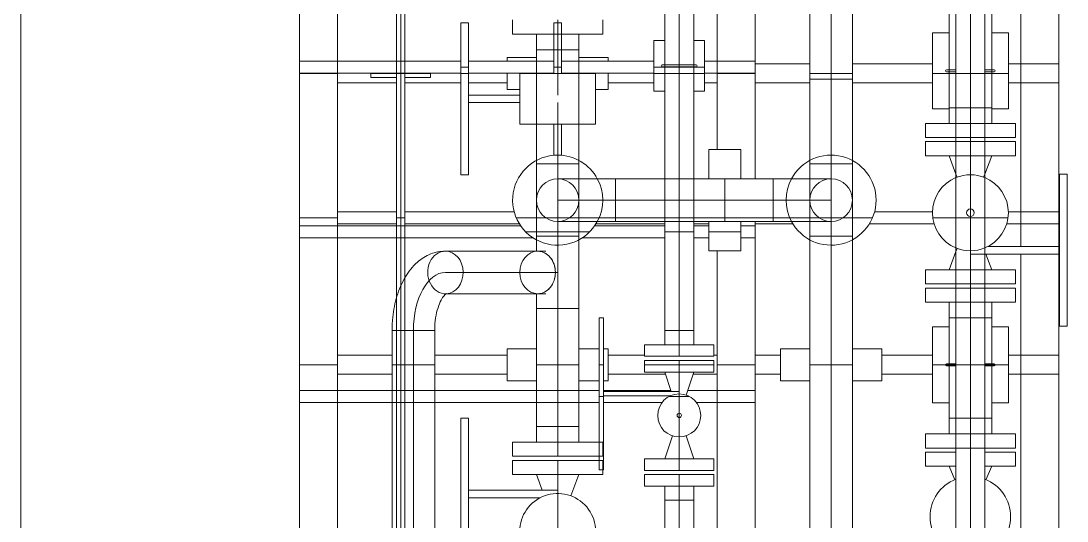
# Model space of a CAD drawing. Header units: inches. Extents: x -1128 to 651, y 96 to 845.
# Drawn here: x -1044.219 to -1040.49, y 728.924 to 730.706 of the extents above; entities that cross this region are included whole.
import ezdxf

# ---------------------------------------------------------------- set-up
doc = ezdxf.new("R2010")
doc.units = ezdxf.units.IN
doc.header["$MEASUREMENT"] = 0
doc.layers.add('EQUIPMENT LAYOUT-EMBED 1_DWG$0$DwgTemplate', color=7, linetype='Continuous')
doc.layers.add('Layout', color=6, linetype='Continuous', lineweight=18)

# ---------------------------------------------------------------- blocks, each defined once
blk = doc.blocks.new('A$C55974CAD')
at = {"layer": 'EQUIPMENT LAYOUT-EMBED 1_DWG$0$DwgTemplate', "color": 7, "lineweight": 0}
for p, q in [((0, 22.4), (61, 22.4)), ((54.0381, 20.9167), (56.7642, 20.9167)), ((55.7675, 20.9341), (56.351, 20.9341)), ((56.351, 20.9341), (56.399, 20.9341)), ((56.399, 20.9341), (56.6359, 20.9341)), ((56.6359, 20.7658), (56.6359, 20.9341)), ((56.6359, 20.9341), (56.6359, 20.85)), ((56.7642, 20.9167), (57.001, 20.9167)), ((57.001, 20.9167), (57.049, 20.9167)), ((57.049, 20.9167), (57.651, 20.9167)), ((57.651, 20.9167), (57.699, 20.9167)), ((57.699, 20.9167), (58.2875, 20.9167)), ((56.8109, 20.9), (54.0381, 20.9)), ((54.0381, 20.8833), (56.8439, 20.8833)), ((57.001, 20.9), (56.8109, 20.9)), ((56.8439, 20.8833), (57.001, 20.8833)), ((57.049, 20.9), (57.001, 20.9)), ((57.001, 20.8833), (57.049, 20.8833)), ((57.651, 20.9), (57.049, 20.9)), ((57.049, 20.8833), (57.651, 20.8833)), ((57.699, 20.9), (57.651, 20.9)), ((57.651, 20.8833), (57.699, 20.8833)), ((58.2875, 20.9), (57.699, 20.9)), ((57.699, 20.8833), (58.2875, 20.8833)), ((56.351, 20.85), (55.7675, 20.85)), ((56.399, 20.85), (56.351, 20.85)), ((56.6359, 20.85), (56.399, 20.85)), ((56.6359, 20.85), (56.6359, 20.85)), ((56.6359, 20.85), (56.6359, 20.85)), ((56.6359, 20.85), (56.6359, 20.7658)), ((55.7675, 20.7658), (56.351, 20.7658)), ((56.351, 20.7658), (56.399, 20.7658)), ((56.399, 20.7658), (56.6359, 20.7658)), ((56.7804, 20.7205), (56.7804, 20.7233)), ((56.7804, 20.3591), (56.7804, 20.7205)), ((56.8645, 20.7233), (56.8645, 20.6532)), ((56.8645, 20.7233), (56.8645, 20.7233)), ((56.8645, 20.7233), (56.8645, 20.7233)), ((56.9486, 20.3591), (56.9486, 20.7233)), ((55.7675, 20.662), (55.9899, 20.662)), ((55.9899, 20.662), (56.2899, 20.662)), ((56.2899, 20.662), (56.2899, 20.632)), ((57.25, 20.662), (57.85, 20.662)), ((57.25, 20.662), (57.25, 20.632)), ((57.85, 20.662), (57.85, 20.632)), ((55.7675, 20.632), (55.9899, 20.632)), ((55.9749, 20.632), (55.9749, 20.3493)), ((55.9899, 20.632), (56.2899, 20.632)), ((56.0049, 20.632), (56.0049, 20.28)), ((56.8645, 20.6532), (56.8645, 20.3591)), ((57.25, 20.632), (57.85, 20.632)), ((57.535, 20.632), (57.535, 20.43)), ((57.565, 20.632), (57.565, 20.43)), ((56.0673, 20.28), (56.0673, 20.4578)), ((56.0673, 20.4578), (56.1228, 20.4578)), ((56.1228, 20.28), (56.1228, 20.4578)), ((56.1388, 20.4578), (56.1388, 20.28)), ((56.1944, 20.4578), (56.1388, 20.4578)), ((56.1944, 20.4578), (56.1944, 20.28)), ((57.8056, 20.295), (57.8056, 20.4578)), ((57.8056, 20.4578), (57.8611, 20.4578)), ((57.45, 20.43), (57.45, 20.13)), ((57.65, 20.43), (57.45, 20.43)), ((57.65, 20.43), (57.65, 20.13)), ((56.0049, 20.3408), (56.0673, 20.3641)), ((56.0673, 20.28), (56.0673, 20.3641)), ((56.2562, 20.3641), (56.1944, 20.3641)), ((56.2562, 20.3641), (56.2562, 20.28)), ((56.2562, 20.3641), (56.351, 20.3641)), ((56.2562, 20.3641), (56.2562, 20.28)), ((56.351, 20.3641), (56.399, 20.3641)), ((56.399, 20.3641), (56.7218, 20.3641)), ((56.7218, 20.3641), (56.7218, 20.28)), ((56.7218, 20.3266), (56.7218, 20.3641)), ((56.7218, 20.3641), (56.7804, 20.3641)), ((56.7804, 20.3641), (56.7806, 20.3641)), ((56.7804, 20.3266), (56.7804, 20.3591)), ((56.8645, 20.3591), (56.8645, 20.289)), ((56.8645, 20.3591), (56.8645, 20.3591)), ((56.9484, 20.3641), (56.9486, 20.3641)), ((56.9486, 20.3641), (56.9934, 20.3641)), ((56.9486, 20.3266), (56.9486, 20.3591)), ((56.9934, 20.3641), (57.0072, 20.3641)), ((57.0072, 20.28), (57.0072, 20.3641)), ((57.0072, 20.3641), (57.2927, 20.3641)), ((57.0072, 20.3266), (57.0072, 20.3641)), ((57.2927, 20.28), (57.2927, 20.3641)), ((57.2927, 20.3641), (57.2927, 20.1958)), ((57.2927, 20.3641), (57.3066, 20.3641)), ((57.3066, 20.3641), (57.45, 20.3641)), ((57.45, 20.3641), (57.65, 20.3641)), ((57.65, 20.3641), (57.651, 20.3641)), ((57.651, 20.3641), (57.699, 20.3641)), ((57.699, 20.3641), (57.7438, 20.3641)), ((57.7438, 20.295), (57.7438, 20.3641)), ((57.7438, 20.3641), (57.8056, 20.3641)), ((57.7438, 20.3641), (57.7438, 20.295)), ((56.7218, 20.1958), (56.7218, 20.3266)), ((56.8645, 20.289), (56.8645, 20.28)), ((57.0072, 20.1958), (57.0072, 20.3266)), ((57.45, 20.295), (57.3272, 20.295)), ((57.85, 20.295), (57.65, 20.295)), ((57.7438, 20.28), (57.7438, 20.295)), ((57.7438, 20.295), (57.7438, 20.265)), ((57.8056, 20.28), (57.8056, 20.295)), ((57.85, 20.295), (57.85, 20.265)), ((55.7675, 20.28), (56.1228, 20.28)), ((55.9919, 20.28), (56.0049, 20.28)), ((56.0673, 20.1958), (56.0673, 20.28)), ((56.0673, 20.1022), (56.0673, 20.28)), ((56.1228, 20.116), (56.1228, 20.28)), ((56.1388, 20.28), (56.2562, 20.28)), ((56.1388, 20.28), (56.1388, 20.116)), ((56.1944, 20.28), (56.1944, 20.116)), ((56.351, 20.28), (56.2562, 20.28)), ((56.2562, 20.28), (56.2562, 20.1958)), ((56.2562, 20.28), (56.2562, 20.1958)), ((56.399, 20.28), (56.351, 20.28)), ((56.7218, 20.28), (56.399, 20.28)), ((56.7218, 20.28), (56.7218, 20.1958)), ((56.7218, 20.28), (56.7218, 20.28)), ((56.7218, 20.28), (56.7218, 20.28)), ((56.9722, 20.28), (56.7218, 20.28)), ((57.0072, 20.28), (56.9722, 20.28)), ((57.0072, 20.28), (57.0073, 20.28)), ((57.2927, 20.28), (57.0072, 20.28)), ((57.0072, 20.1958), (57.0072, 20.28)), ((57.0072, 20.28), (57.0072, 20.28)), ((57.0073, 20.28), (57.0073, 20.28)), ((57.0659, 20.0514), (57.0659, 20.28)), ((57.15, 20.0514), (57.15, 20.28)), ((57.2341, 20.28), (57.2341, 20.0514)), ((57.2927, 20.28), (57.2927, 20.28)), ((57.2927, 20.1958), (57.2927, 20.28)), ((57.535, 20.28), (57.2927, 20.28)), ((57.45, 20.265), (57.3272, 20.265)), ((57.7438, 20.28), (57.565, 20.28)), ((57.85, 20.265), (57.65, 20.265)), ((57.85, 20.28), (57.7438, 20.28)), ((57.7438, 20.265), (57.7438, 20.28)), ((57.7438, 20.1958), (57.7438, 20.265)), ((57.7438, 20.265), (57.7438, 20.1958)), ((57.8056, 20.265), (57.8056, 20.28)), ((57.8056, 20.1022), (57.8056, 20.265)), ((57.8611, 20.28), (57.85, 20.28)), ((55.9824, 20.2275), (56.0673, 20.1958)), ((56.2562, 20.1958), (56.1944, 20.1958)), ((56.2562, 20.1958), (56.351, 20.1958)), ((56.351, 20.1958), (56.399, 20.1958)), ((56.399, 20.1958), (56.7218, 20.1958)), ((56.7218, 20.1958), (56.9934, 20.1958)), ((56.9934, 20.1958), (57.0072, 20.1958)), ((57.0072, 20.1958), (57.2927, 20.1958)), ((57.2927, 20.1958), (57.3066, 20.1958)), ((57.3066, 20.1958), (57.45, 20.1958)), ((57.45, 20.1958), (57.65, 20.1958)), ((57.65, 20.1958), (57.651, 20.1958)), ((57.651, 20.1958), (57.699, 20.1958)), ((57.699, 20.1958), (57.7438, 20.1958)), ((57.7438, 20.1958), (57.8056, 20.1958)), ((57.65, 20.13), (57.45, 20.13)), ((56.0673, 20.1022), (56.086, 20.1022)), ((56.086, 20.116), (56.386, 20.116)), ((56.086, 20.116), (56.086, 20.099)), ((56.086, 20.1022), (56.1228, 20.1022)), ((56.086, 20.099), (56.386, 20.099)), ((56.1228, 20.1022), (56.1228, 20.116)), ((56.1388, 20.116), (56.1388, 20.1022)), ((56.1944, 20.1022), (56.1388, 20.1022)), ((56.1944, 20.116), (56.1944, 20.1022)), ((56.3775, 20.099), (56.3775, 19.8349)), ((56.386, 20.116), (56.686, 20.116)), ((56.386, 20.099), (56.686, 20.099)), ((56.3945, 20.099), (56.3945, 19.8)), ((56.686, 20.116), (56.686, 20.099)), ((57.8056, 20.1022), (57.8611, 20.1022)), ((57.0659, 20.0514), (57.2341, 20.0514)), ((57.2341, 20.0514), (57.0659, 20.0514)), ((57.0659, 20.0514), (57.0659, 19.4286)), ((57.15, 20.0514), (57.15, 20.0514)), ((57.15, 20.0514), (57.15, 20.0514)), ((57.15, 19.4286), (57.15, 20.0514)), ((57.2341, 20.0514), (57.2341, 19.4286)), ((56.0206, 19.8), (56.0206, 19.9365)), ((56.0206, 19.9365), (56.0666, 19.9365)), ((56.0666, 19.8), (56.0666, 19.9365)), ((56.0826, 19.9365), (56.0826, 19.8)), ((56.1286, 19.9365), (56.0826, 19.9365)), ((56.1286, 19.9365), (56.1286, 19.8)), ((56.4714, 19.8), (56.4714, 19.9365)), ((56.4714, 19.9365), (56.5174, 19.9365)), ((56.5174, 19.8), (56.5174, 19.9365)), ((56.5334, 19.9365), (56.5334, 19.8)), ((56.5794, 19.9365), (56.5334, 19.9365)), ((56.5794, 19.9365), (56.5794, 19.8)), ((55.965, 19.8571), (55.704, 19.8571)), ((55.965, 19.8), (55.965, 19.8571)), ((55.965, 19.8571), (56.0206, 19.8571)), ((55.965, 19.7428), (55.965, 19.8571)), ((56.1286, 19.8571), (56.1286, 19.7428)), ((56.2194, 19.8269), (56.1286, 19.8571)), ((56.3945, 19.8315), (56.4714, 19.8571)), ((56.4714, 19.8), (56.4714, 19.8571)), ((56.635, 19.8571), (56.5794, 19.8571)), ((56.635, 19.7428), (56.635, 19.8571)), ((57.0659, 19.8571), (56.635, 19.8571)), ((56.635, 19.8571), (56.635, 19.8)), ((57.2341, 19.8571), (57.0659, 19.8571)), ((57.676, 19.8571), (57.2341, 19.8571)), ((57.684, 19.8571), (57.676, 19.8571)), ((58.0476, 19.8571), (57.684, 19.8571)), ((55.704, 19.8), (55.965, 19.8)), ((56.0666, 19.8), (55.965, 19.8)), ((55.965, 19.7428), (55.965, 19.8)), ((56.0206, 19.6634), (56.0206, 19.8)), ((56.0666, 19.6634), (56.0666, 19.8)), ((56.0826, 19.8), (56.5174, 19.8)), ((56.0826, 19.8), (56.0826, 19.6634)), ((56.1286, 19.8), (56.1286, 19.6634)), ((56.385, 19.8), (56.386, 19.8)), ((56.386, 19.8), (56.3945, 19.8)), ((56.4714, 19.7428), (56.4714, 19.8)), ((56.4714, 19.6634), (56.4714, 19.8)), ((56.5174, 19.6634), (56.5174, 19.8)), ((56.5334, 19.8), (56.635, 19.8)), ((56.5334, 19.8), (56.5334, 19.6634)), ((56.5794, 19.8), (56.5794, 19.6634)), ((56.635, 19.8), (57.0659, 19.8)), ((56.635, 19.8), (56.635, 19.7428)), ((57.0659, 19.8), (57.2341, 19.8)), ((57.2341, 19.8), (57.676, 19.8)), ((57.676, 19.8), (57.684, 19.8)), ((57.684, 19.8), (58.0476, 19.8)), ((56.2194, 19.7731), (56.1286, 19.7428)), ((56.3806, 19.7731), (56.4714, 19.7428)), ((55.965, 19.7428), (55.704, 19.7428)), ((55.965, 19.7428), (56.0206, 19.7428)), ((56.635, 19.7428), (56.5794, 19.7428)), ((57.0659, 19.7428), (56.635, 19.7428)), ((57.2341, 19.7428), (57.0659, 19.7428)), ((57.676, 19.7428), (57.2341, 19.7428)), ((57.684, 19.7428), (57.676, 19.7428)), ((58.0476, 19.7428), (57.684, 19.7428)), ((56.0206, 19.6634), (56.0666, 19.6634)), ((56.1286, 19.6634), (56.0826, 19.6634)), ((56.4714, 19.6634), (56.5174, 19.6634)), ((56.5794, 19.6634), (56.5334, 19.6634)), ((57.0659, 19.4286), (57.2341, 19.4286)), ((57.0659, 19.2), (57.0659, 19.4286)), ((57.2341, 19.4286), (57.0659, 19.4286)), ((57.15, 19.4286), (57.15, 19.4286)), ((57.15, 19.4286), (57.15, 19.4286)), ((57.15, 19.2), (57.15, 19.4286)), ((57.2341, 19.4286), (57.2341, 19.2)), ((56.9934, 19.2841), (55.7143, 19.2841)), ((57.0072, 19.2841), (56.9934, 19.2841)), ((57.0072, 19.2), (57.0072, 19.2841)), ((57.0072, 19.2841), (57.2927, 19.2841)), ((57.0072, 19.1158), (57.0072, 19.2841)), ((57.2927, 19.2), (57.2927, 19.2841)), ((57.2927, 19.1158), (57.2927, 19.2841)), ((57.3066, 19.2841), (57.2927, 19.2841)), ((57.6272, 19.2841), (57.3066, 19.2841)), ((57.6272, 19.1158), (57.6272, 19.2841)), ((57.6273, 19.2841), (57.6273, 19.1158)), ((57.9127, 19.2841), (57.6273, 19.2841)), ((55.7143, 19.2), (56.9722, 19.2)), ((56.9722, 19.2), (57.0072, 19.2)), ((57.0072, 19.2), (57.0073, 19.2)), ((57.2927, 19.2), (57.0072, 19.2)), ((57.0072, 19.1158), (57.0072, 19.2)), ((57.0073, 19.2), (57.0073, 19.2)), ((57.2927, 19.2), (57.2927, 19.2)), ((57.2927, 19.1158), (57.2927, 19.2)), ((57.2927, 19.2), (57.3278, 19.2)), ((57.3278, 19.2), (57.6272, 19.2)), ((57.6272, 19.2), (57.6273, 19.2)), ((57.6273, 19.2), (57.9127, 19.2)), ((56.9934, 19.1158), (55.7143, 19.1158)), ((57.0072, 19.1158), (56.9934, 19.1158)), ((57.0072, 19.1158), (57.2927, 19.1158)), ((57.3066, 19.1158), (57.2927, 19.1158)), ((57.6272, 19.1158), (57.3066, 19.1158)), ((57.9127, 19.1158), (57.6273, 19.1158)), ((56.1715, 18.8278), (56.1715, 18.7071)), ((56.2271, 18.8278), (56.1715, 18.8278)), ((56.2271, 18.8278), (56.2271, 18.7071)), ((56.7475, 18.7071), (56.7475, 18.8278)), ((56.7475, 18.8278), (56.8031, 18.8278)), ((56.8031, 18.7071), (56.8031, 18.8278)), ((56.8191, 18.8278), (56.8191, 18.7071)), ((56.8746, 18.8278), (56.8191, 18.8278)), ((56.8746, 18.8278), (56.8746, 18.7071)), ((57.3254, 18.7071), (57.3254, 18.8278)), ((57.3254, 18.8278), (57.3809, 18.8278)), ((57.3809, 18.7071), (57.3809, 18.8278)), ((57.3969, 18.8278), (57.3969, 18.7071)), ((57.4525, 18.8278), (57.3969, 18.8278)), ((57.4525, 18.8278), (57.4525, 18.7071)), ((56.2888, 18.7341), (56.2271, 18.7341)), ((56.2888, 18.7341), (56.2888, 18.7071)), ((56.2888, 18.7071), (56.2888, 18.7341)), ((56.496, 18.7341), (56.2888, 18.7341)), ((56.504, 18.7341), (56.496, 18.7341)), ((56.6857, 18.7341), (56.504, 18.7341)), ((56.6857, 18.7071), (56.6857, 18.7341)), ((56.6857, 18.7341), (56.7475, 18.7341)), ((56.6857, 18.7071), (56.6857, 18.7341)), ((56.8746, 18.7341), (56.8746, 18.7071)), ((56.9469, 18.7071), (56.8746, 18.7341)), ((57.2531, 18.7071), (57.3254, 18.7341)), ((57.3254, 18.7071), (57.3254, 18.7341)), ((57.5143, 18.7341), (57.4525, 18.7341)), ((57.5143, 18.7071), (57.5143, 18.7341)), ((57.656, 18.7341), (57.5143, 18.7341)), ((57.5143, 18.7341), (57.5143, 18.7071)), ((57.664, 18.7341), (57.656, 18.7341)), ((58.0572, 18.7341), (57.664, 18.7341)), ((58.076, 18.7071), (54.0069, 18.7071)), ((56.1715, 18.7071), (56.1715, 18.65)), ((56.2271, 18.7071), (56.2271, 18.65)), ((56.2888, 18.7071), (56.2888, 18.65)), ((56.2888, 18.5928), (56.2888, 18.7071)), ((56.6857, 18.65), (56.6857, 18.7071)), ((56.6857, 18.5928), (56.6857, 18.7071)), ((56.7475, 18.65), (56.7475, 18.7071)), ((56.8031, 18.65), (56.8031, 18.7071)), ((56.8191, 18.7071), (56.8191, 18.65)), ((56.8746, 18.7071), (56.8746, 18.5928)), ((56.8746, 18.7071), (56.8746, 18.65)), ((56.9595, 18.7024), (56.9469, 18.7071)), ((57.2405, 18.7024), (57.2531, 18.7071)), ((57.3254, 18.65), (57.3254, 18.7071)), ((57.3254, 18.65), (57.3254, 18.7071)), ((57.3809, 18.65), (57.3809, 18.7071)), ((57.3969, 18.7071), (57.3969, 18.65)), ((57.4525, 18.7071), (57.4525, 18.65)), ((57.5143, 18.5928), (57.5143, 18.7071)), ((57.5143, 18.7071), (57.5143, 18.65)), ((54.0069, 18.65), (58.0635, 18.65)), ((56.1715, 18.65), (56.1715, 18.5928)), ((56.2271, 18.65), (56.2271, 18.5928)), ((56.2888, 18.65), (56.2888, 18.5928)), ((56.6857, 18.5928), (56.6857, 18.65)), ((56.7475, 18.5928), (56.7475, 18.65)), ((56.8031, 18.5928), (56.8031, 18.65)), ((56.8191, 18.65), (56.8191, 18.5928)), ((56.8746, 18.65), (56.8746, 18.5928)), ((56.937, 18.5928), (56.937, 18.65)), ((57.3254, 18.5928), (57.3254, 18.65)), ((57.3254, 18.5928), (57.3254, 18.65)), ((57.3809, 18.5928), (57.3809, 18.65)), ((57.3969, 18.65), (57.3969, 18.5928)), ((57.4525, 18.65), (57.4525, 18.5928)), ((57.5143, 18.65), (57.5143, 18.5928)), ((57.2405, 18.5975), (57.2531, 18.5928)), ((58.076, 18.5928), (54.0069, 18.5928)), ((56.1715, 18.5928), (56.1715, 18.4722)), ((56.2271, 18.5928), (56.2271, 18.4722)), ((56.2888, 18.5658), (56.2271, 18.5658)), ((56.2888, 18.5928), (56.2888, 18.5658)), ((56.2888, 18.5658), (56.2888, 18.5928)), ((56.496, 18.5658), (56.2888, 18.5658)), ((56.504, 18.5658), (56.496, 18.5658)), ((56.6857, 18.5658), (56.504, 18.5658)), ((56.6857, 18.5658), (56.6857, 18.5928)), ((56.6857, 18.5658), (56.6857, 18.5928)), ((56.6857, 18.5658), (56.7475, 18.5658)), ((56.7475, 18.4722), (56.7475, 18.5928)), ((56.8031, 18.4722), (56.8031, 18.5928)), ((56.8191, 18.5928), (56.8191, 18.4722)), ((56.8746, 18.5928), (56.8746, 18.5658)), ((56.8746, 18.5928), (56.8746, 18.4722)), ((56.937, 18.5891), (56.8746, 18.5658)), ((56.937, 18.298), (56.937, 18.5928)), ((56.967, 18.298), (56.967, 18.5806)), ((57.2531, 18.5928), (57.3254, 18.5658)), ((57.3254, 18.5658), (57.3254, 18.5928)), ((57.3254, 18.4722), (57.3254, 18.5928)), ((57.3809, 18.4722), (57.3809, 18.5928)), ((57.3969, 18.5928), (57.3969, 18.4722)), ((57.4525, 18.5928), (57.4525, 18.4722)), ((57.5143, 18.5658), (57.4525, 18.5658)), ((57.5143, 18.5658), (57.5143, 18.5928)), ((57.5143, 18.5928), (57.5143, 18.5658)), ((57.656, 18.5658), (57.5143, 18.5658)), ((57.664, 18.5658), (57.656, 18.5658)), ((58.0572, 18.5658), (57.664, 18.5658)), ((56.2271, 18.4722), (56.1715, 18.4722)), ((56.7475, 18.4722), (56.8031, 18.4722)), ((56.8746, 18.4722), (56.8191, 18.4722)), ((57.3254, 18.4722), (57.3809, 18.4722)), ((57.4525, 18.4722), (57.3969, 18.4722)), ((56.952, 18.298), (56.652, 18.298)), ((56.652, 18.268), (56.652, 18.298)), ((56.952, 18.268), (56.652, 18.268)), ((57.252, 18.298), (56.952, 18.298)), ((57.252, 18.268), (56.952, 18.268)), ((57.252, 18.268), (57.252, 18.298))]:
    blk.add_line(p, q, dxfattribs=at)
at = {"layer": 'EQUIPMENT LAYOUT-EMBED 1_DWG$0$DwgTemplate', "color": 54, "lineweight": 0}
for p, q in [((61, 21.3), (55.464, 21.3)), ((54.4071, 19.5), (57.0659, 19.5)), ((57.2341, 19.5), (59.5929, 19.5))]:
    blk.add_line(p, q, dxfattribs=at)
at = {"layer": 'EQUIPMENT LAYOUT-EMBED 1_DWG$0$DwgTemplate', "color": 1, "lineweight": 0}
for p, q in [((56.351, 20.116), (56.351, 21.3)), ((56.399, 20.116), (56.399, 21.3)), ((57.001, 20.377), (57.001, 21.3)), ((57.049, 20.4263), (57.049, 21.3)), ((57.651, 20.662), (57.651, 21.3)), ((57.699, 20.662), (57.699, 21.3)), ((61, 21.15), (53, 21.15)), ((56.4625, 20.9341), (56.4625, 21.15)), ((56.5375, 20.9341), (56.5375, 21.15)), ((57.056, 20.9167), (57.056, 21.15)), ((57.104, 20.9167), (57.104, 21.15)), ((57.6125, 20.9167), (57.6125, 21.15)), ((57.056, 20.4309), (57.056, 20.8833)), ((57.104, 20.4517), (57.104, 20.8833)), ((57.6125, 20.662), (57.6125, 20.8833)), ((56.4625, 20.48), (56.4625, 20.7658)), ((56.5375, 20.48), (56.5375, 20.7658)), ((57.6125, 20.48), (57.6125, 20.632)), ((57.651, 20.295), (57.651, 20.632)), ((57.699, 20.295), (57.699, 20.632)), ((56.4365, 20.3641), (56.4365, 20.48)), ((56.4365, 20.48), (56.5635, 20.48)), ((56.5635, 20.3641), (56.5635, 20.48)), ((57.5865, 20.48), (57.651, 20.48)), ((57.5865, 20.43), (57.5865, 20.48)), ((57.699, 20.48), (57.7135, 20.48)), ((57.7135, 20.3641), (57.7135, 20.48)), ((55.963, 20.28), (55.6166, 20.28)), ((57.651, 19.9), (57.651, 20.265)), ((57.699, 19.9), (57.699, 20.265)), ((56.4365, 20.116), (56.4365, 20.1958)), ((56.5635, 20.116), (56.5635, 20.1958)), ((57.001, 19.8571), (57.001, 20.183)), ((57.7135, 20.08), (57.7135, 20.1958)), ((57.049, 19.8571), (57.049, 20.1336)), ((57.056, 19.8571), (57.056, 20.1291)), ((57.5865, 20.08), (57.5865, 20.13)), ((56.351, 19.868), (56.351, 20.099)), ((56.399, 19.833), (56.399, 20.099)), ((56.4365, 20.08), (56.4365, 20.099)), ((56.5635, 20.08), (56.5635, 20.099)), ((56.5635, 20.08), (56.4365, 20.08)), ((56.4625, 19.8542), (56.4625, 20.08)), ((56.5375, 19.9365), (56.5375, 20.08)), ((57.651, 20.08), (57.5865, 20.08)), ((57.6125, 19.9), (57.6125, 20.08)), ((57.7135, 20.08), (57.699, 20.08)), ((56.399, 19.5), (56.399, 19.767)), ((56.351, 19.5), (56.351, 19.732)), ((56.4625, 19.65), (56.4625, 19.7458)), ((57.001, 19.6835), (57.001, 19.7428)), ((57.049, 19.6835), (57.049, 19.7428)), ((57.056, 19.6835), (57.056, 19.7428)), ((56.95, 19.6835), (57.0659, 19.6835)), ((56.95, 19.5565), (56.95, 19.6835)), ((57.2341, 19.6835), (57.35, 19.6835)), ((57.35, 19.6835), (57.35, 19.5565)), ((57.6125, 19.65), (57.6125, 19.7)), ((57.651, 19.5), (57.651, 19.7)), ((57.699, 19.5), (57.699, 19.7)), ((54.5, 19.65), (56.95, 19.65)), ((56.5375, 19.65), (56.5375, 19.6634)), ((57.35, 19.65), (58.1428, 19.65)), ((56.95, 19.5565), (57.0659, 19.5565)), ((57.001, 19.5), (57.001, 19.5565)), ((57.049, 19.5), (57.049, 19.5565)), ((57.2341, 19.5565), (57.35, 19.5565)), ((56.4625, 19.4), (56.4625, 19.5)), ((56.5375, 19.4), (56.5375, 19.5)), ((57.056, 19.3509), (57.056, 19.5)), ((57.6125, 19.2841), (57.6125, 19.5)), ((57.6875, 19.2841), (57.6875, 19.5)), ((56.4365, 19.2841), (56.4365, 19.4)), ((56.4365, 19.4), (56.5635, 19.4)), ((56.5635, 19.2841), (56.5635, 19.4)), ((56.4365, 19), (56.4365, 19.1158)), ((56.5635, 19), (56.5635, 19.1158)), ((57.6125, 18.8), (57.6125, 19.1158)), ((57.6875, 18.8), (57.6875, 19.1158)), ((57.056, 18.7934), (57.056, 19.0491)), ((57.104, 18.7999), (57.104, 19.0282)), ((56.5635, 19), (56.4365, 19)), ((56.4625, 18.8), (56.4625, 19)), ((56.5375, 18.8), (56.5375, 19)), ((56.4625, 18.3), (56.4625, 18.5)), ((56.5375, 18.3), (56.5375, 18.5)), ((57.056, 18.3), (57.056, 18.5066)), ((57.104, 18.3), (57.104, 18.5)), ((57.6125, 18.3), (57.6125, 18.5)), ((57.6875, 18.3), (57.6875, 18.5)), ((56.937, 18.45), (55.3075, 18.45)), ((58.1771, 18.45), (56.967, 18.45)), ((56.937, 18.3), (54.2785, 18.3)), ((56.5375, 18.3), (56.4625, 18.3)), ((58.1771, 18.3), (56.967, 18.3)), ((57.104, 18.3), (57.056, 18.3)), ((57.6875, 18.3), (57.6125, 18.3))]:
    blk.add_line(p, q, dxfattribs=at)
at = {"layer": 'EQUIPMENT LAYOUT-EMBED 1_DWG$0$DwgTemplate', "color": 9, "lineweight": 0}
for p, q in [((56.5, 21.15), (56.5, 21.3)), ((57.08, 21.15), (57.08, 21.3)), ((57.65, 21.15), (57.65, 21.3)), ((57.65, 20.7817), (57.65, 21.0183)), ((56.5, 20.7658), (56.5, 20.9341)), ((57.08, 20.8833), (57.08, 20.9167)), ((57.65, 20.632), (57.65, 20.662)), ((57.675, 20.632), (57.675, 20.662)), ((57.08, 19.0365), (57.08, 20.4434)), ((57.025, 20.1535), (57.025, 20.4064)), ((57.675, 20.265), (57.675, 20.295)), ((56.375, 20.099), (56.375, 20.116)), ((56.5, 20.099), (56.5, 20.116)), ((56.5, 19.6634), (56.5, 19.9365)), ((57.65, 19.7), (57.65, 19.9)), ((57.675, 19.7), (57.675, 19.9)), ((56.375, 19.76), (56.375, 19.84)), ((57.025, 19.7428), (57.025, 19.8571)), ((57.025, 19.5565), (57.025, 19.6835)), ((56.5, 19.5), (56.5, 19.65)), ((57.65, 19.5), (57.65, 19.65)), ((57.65, 19.1158), (57.65, 19.2841)), ((56.5, 18.5), (56.5, 18.8)), ((57.08, 18.5013), (57.08, 18.7986)), ((57.65, 18.5), (57.65, 18.8)), ((56.967, 18.3), (56.937, 18.3))]:
    blk.add_line(p, q, dxfattribs=at)
at = {"layer": 'EQUIPMENT LAYOUT-EMBED 1_DWG$0$DwgTemplate', "color": 3, "lineweight": 0}
for p, q in [((57.651, 21.0183), (57.6346, 21.0183)), ((57.6346, 21.0183), (57.6346, 20.9167)), ((57.6346, 20.8833), (57.6346, 20.7817)), ((57.6346, 20.7817), (57.651, 20.7817)), ((56.5, 20.3641), (56.5, 20.1958)), ((57.78, 19.9), (57.58, 19.9)), ((57.58, 19.8571), (57.58, 19.9)), ((57.78, 19.8571), (57.78, 19.9)), ((57.676, 19.733), (57.676, 19.867)), ((57.684, 19.867), (57.684, 19.733)), ((57.58, 19.7), (57.58, 19.7428)), ((57.78, 19.7), (57.78, 19.7428)), ((57.78, 19.7), (57.58, 19.7)), ((57.2341, 19.62), (57.0659, 19.62)), ((56.5, 19.2841), (56.5, 19.1158)), ((56.35, 18.7341), (56.35, 18.8)), ((56.65, 18.8), (56.35, 18.8)), ((56.65, 18.7341), (56.65, 18.8)), ((57.81, 18.8), (57.51, 18.8)), ((57.51, 18.7341), (57.51, 18.8)), ((57.81, 18.7341), (57.81, 18.8)), ((56.496, 18.7071), (56.496, 18.744)), ((56.504, 18.744), (56.504, 18.7071)), ((57.656, 18.7071), (57.656, 18.744)), ((57.664, 18.744), (57.664, 18.7071)), ((56.35, 18.5), (56.35, 18.5658)), ((56.496, 18.556), (56.496, 18.5928)), ((56.504, 18.5928), (56.504, 18.556)), ((56.65, 18.5), (56.65, 18.5658)), ((57.51, 18.5), (57.51, 18.5658)), ((57.656, 18.556), (57.656, 18.5928)), ((57.664, 18.5928), (57.664, 18.556)), ((57.81, 18.5), (57.81, 18.5658)), ((56.65, 18.5), (56.35, 18.5)), ((57.81, 18.5), (57.51, 18.5))]:
    blk.add_line(p, q, dxfattribs=at)
at = {"layer": 'EQUIPMENT LAYOUT-EMBED 1_DWG$0$DwgTemplate', "color": 5, "lineweight": 0}
for p, q in [((56.0999, 18.7071), (56.0999, 18.8278)), ((56.0999, 18.8278), (56.1555, 18.8278)), ((56.1555, 18.7071), (56.1555, 18.8278)), ((56.0465, 18.7116), (56.0999, 18.7341)), ((56.0999, 18.7071), (56.0999, 18.7341)), ((56.0465, 18.5883), (56.0999, 18.5658)), ((56.0999, 18.4722), (56.0999, 18.5928)), ((56.0999, 18.5658), (56.0999, 18.5928)), ((56.1555, 18.4722), (56.1555, 18.5928)), ((56.0999, 18.4722), (56.1555, 18.4722))]:
    blk.add_line(p, q, dxfattribs=at)
at = {"layer": 'EQUIPMENT LAYOUT-EMBED 1_DWG$0$DwgTemplate', "color": 7, "lineweight": 0}
for centre, radius in [((56.3, 19.8), 0.085), ((56.3, 19.8), 0.0085), ((57.1, 18.65), 0.015)]:
    blk.add_circle(centre, radius, dxfattribs=at)
for centre, radius, start, end in [((57.15, 20.28), 0.1778, 0, 241.7569), ((55.8419, 20.28), 0.15, 240.2537, 90), ((57.15, 20.28), 0.0841, 0, 180), ((57.15, 20.28), 0.0841, 0, 180), ((57.15, 20.28), 0.0841, 180, 270), ((57.15, 20.28), 0.0841, 270, 0), ((57.15, 20.28), 0.1778, 298.2431, 0), ((57.15, 20.28), 0.1778, 241.7569, 298.2431), ((57.15, 19.2), 0.1778, 118.2431, 270), ((57.15, 19.2), 0.1778, 61.7569, 118.2431), ((57.15, 19.2), 0.1778, 270, 61.7569), ((57.15, 19.2), 0.0841, 0, 180), ((57.15, 19.2), 0.0841, 180, 0), ((57.15, 19.2), 0.0841, 180, 270), ((57.15, 19.2), 0.0841, 270, 0), ((57.1, 18.65), 0.15, 22.3956, 157.6044), ((57.1, 18.65), 0.15, 157.6044, 202.3956), ((57.1, 18.65), 0.15, 337.6044, 22.3956), ((57.1, 18.65), 0.15, 202.3956, 270), ((57.1, 18.65), 0.15, 270, 337.6044)]:
    blk.add_arc(centre, radius, start, end, dxfattribs=at)
at = {"layer": 'EQUIPMENT LAYOUT-EMBED 1_DWG$0$DwgTemplate', "color": 3, "lineweight": 0}
for centre, start, end in [((57.68, 19.867), 0, 180), ((57.68, 19.733), 180, 0), ((56.5, 18.744), 0, 180), ((57.66, 18.744), 0, 180), ((56.5, 18.556), 180, 0), ((57.66, 18.556), 180, 0)]:
    blk.add_arc(centre, 0.004, start, end, dxfattribs=at)
at = {"layer": 'EQUIPMENT LAYOUT-EMBED 1_DWG$0$DwgTemplate', "color": 5, "lineweight": 0}
for start, end in [(21.0654, 158.9346), (201.0654, 338.9346)]:
    blk.add_arc((55.9, 18.65), 0.159, start, end, dxfattribs=at)
at = {"layer": 'EQUIPMENT LAYOUT-EMBED 1_DWG$0$DwgTemplate', "color": 7, "lineweight": 0}
for centre, major_axis, ratio, start_param, end_param in [((56.6359, 20.7233), (0.2286, 0), 0.55419, 0, 1.570796), ((56.8645, 20.7233), (0.0841, 0), 0.83239, 0, 3.183486), ((56.8645, 20.7233), (-0.0841, 0), 0.83239, 0.041893, 3.141593), ((56.8645, 20.7233), (-0.0841, 0), 0.83239, 0.041893, 3.141593), ((56.8645, 20.3591), (-0.0841, 0), 0.83239, 3.141672, 6.283106), ((56.8645, 20.3591), (-0.0841, 0), 0.83239, 0, 3.141593), ((56.8645, 20.3591), (-0.0841, 0), 0.83239, 6.283106, 7.853982), ((56.8645, 20.3591), (0.0841, 0), 0.83239, 4.712389, 6.283264)]:
    blk.add_ellipse(centre, major_axis=major_axis, ratio=ratio, start_param=start_param, end_param=end_param, dxfattribs=at)
for points in [[(56.6878, 20.9314), (56.6706, 20.9332), (56.6533, 20.9341), (56.6359, 20.9341)], [(56.7708, 20.9147), (56.7442, 20.9228), (56.7163, 20.9284), (56.6878, 20.9314)], [(56.8455, 20.8824), (56.8225, 20.896), (56.7973, 20.9066), (56.7708, 20.9147)], [(56.9048, 20.8341), (56.8878, 20.8535), (56.8676, 20.8693), (56.8455, 20.8824)], [(56.9375, 20.7811), (56.9297, 20.801), (56.9183, 20.8187), (56.9048, 20.8341)], [(56.6376, 20.7658), (56.637, 20.7658), (56.6365, 20.7658), (56.6359, 20.7658)], [(56.685, 20.7621), (56.6698, 20.7645), (56.6537, 20.7657), (56.6376, 20.7658)], [(56.7253, 20.7526), (56.7131, 20.7566), (56.6995, 20.7598), (56.685, 20.7621)], [(56.7547, 20.7404), (56.7466, 20.7447), (56.7366, 20.749), (56.7253, 20.7526)], [(56.9486, 20.7233), (56.9486, 20.7432), (56.9446, 20.7631), (56.9375, 20.7811)], [(56.7727, 20.7285), (56.7685, 20.7321), (56.7624, 20.7363), (56.7547, 20.7404)], [(56.7807, 20.7199), (56.7801, 20.721), (56.7777, 20.7243), (56.7727, 20.7285)], [(56.781, 20.7194), (56.781, 20.7194), (56.7809, 20.7196), (56.7807, 20.7199)]]:
    blk.add_open_spline(points, degree=3, dxfattribs=at)

msp = doc.modelspace()

# ---------------------------------------------------------------- block references
at = {"layer": 'Layout', "xscale": 0.9025, "yscale": 0.9025, "zscale": 0.9025, "rotation": 90}
msp.add_blockref('A$C55974CAD', (-1024.0033, 678.4893), dxfattribs=at)

doc.saveas('drawing.dxf')
